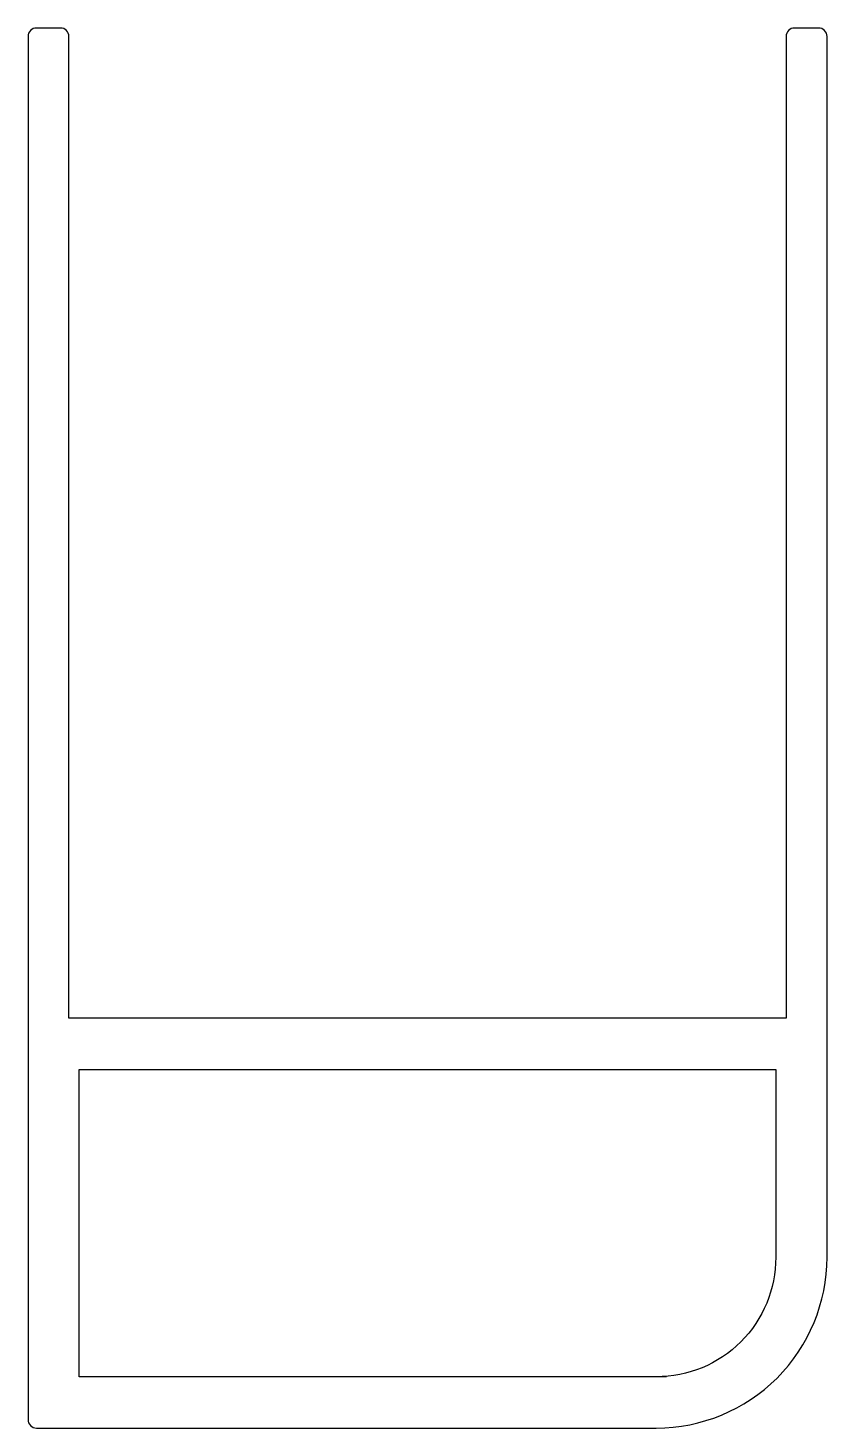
# Model space of a CAD drawing. Extents: x 1433.2 to 1456.6, y 283.8 to 324.8.
import ezdxf

# ---------------------------------------------------------------- set-up
doc = ezdxf.new("R2010")
doc.units = 0
doc.layers.get('0').update_dxf_attribs({"linetype": 'CONTINUOUS'})

msp = doc.modelspace()

# ---------------------------------------------------------------- linework, layer by layer
msp.add_lwpolyline([(1434.391, 295.811), (1434.391, 324.561, 0.414214), (1434.141, 324.811), (1433.441, 324.811, 0.414214), (1433.191, 324.561), (1433.191, 284.061, 0.414214), (1433.441, 283.811), (1451.591, 283.811, 0.414214), (1456.591, 288.811), (1456.591, 324.561, 0.414214), (1456.341, 324.811), (1455.641, 324.811, 0.414214), (1455.391, 324.561), (1455.391, 295.811)], format="xyb", close=True)
msp.add_lwpolyline([(1451.891, 285.311), (1434.691, 285.311), (1434.691, 294.311), (1455.091, 294.311), (1455.091, 288.811, -0.414214), (1451.591, 285.311)], format="xyb")

doc.saveas('drawing.dxf')
